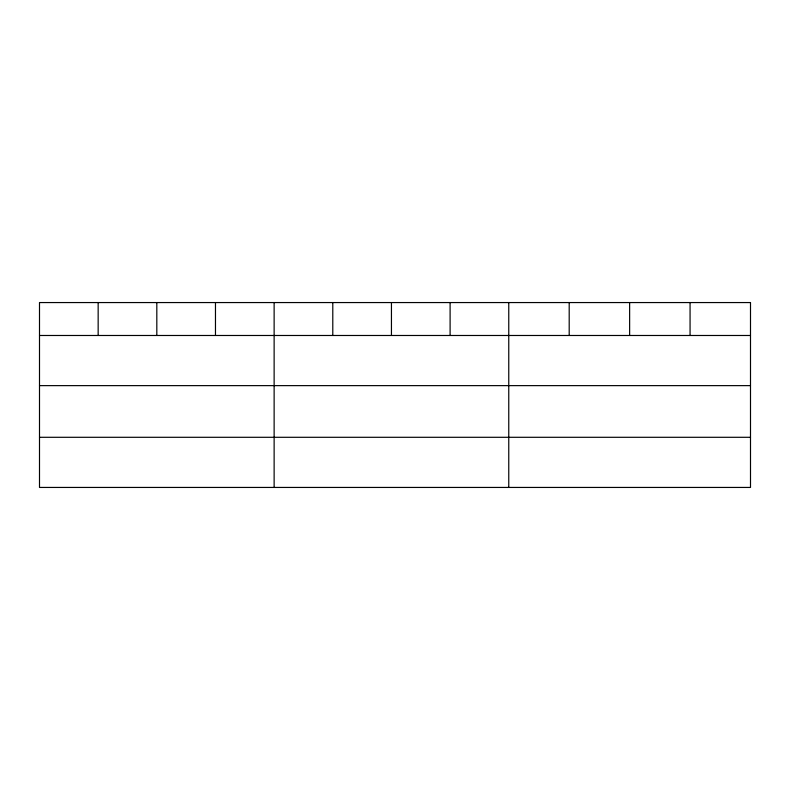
<?xml version="1.0" encoding="UTF-8"?>
<svg xmlns="http://www.w3.org/2000/svg" width="790" height="790" viewBox="0 0 790 790"><rect width="100%" height="100%" fill="white"/><g stroke="black" fill="none" stroke-linecap="round" stroke-linejoin="round"><path stroke-width="1.19" d="M39.5 335.483L750.5 335.483M39.5 385.629L750.5 385.629M39.5 437.295L750.5 437.295M690.065 302.56L690.065 335.483M629.63 302.56L629.63 335.483M569.195 302.56L569.195 335.483M508.76 302.56L508.76 487.44M450.103 302.56L450.103 335.483M391.445 302.56L391.445 335.483M332.788 302.56L332.788 335.483M274.13 302.56L274.13 487.44M215.472 302.56L215.472 335.483M156.815 302.56L156.815 335.483M98.158 302.56L98.158 335.483M750.5 302.56L39.5 302.56L39.5 487.44L750.5 487.44L750.5 302.56"/></g></svg>
